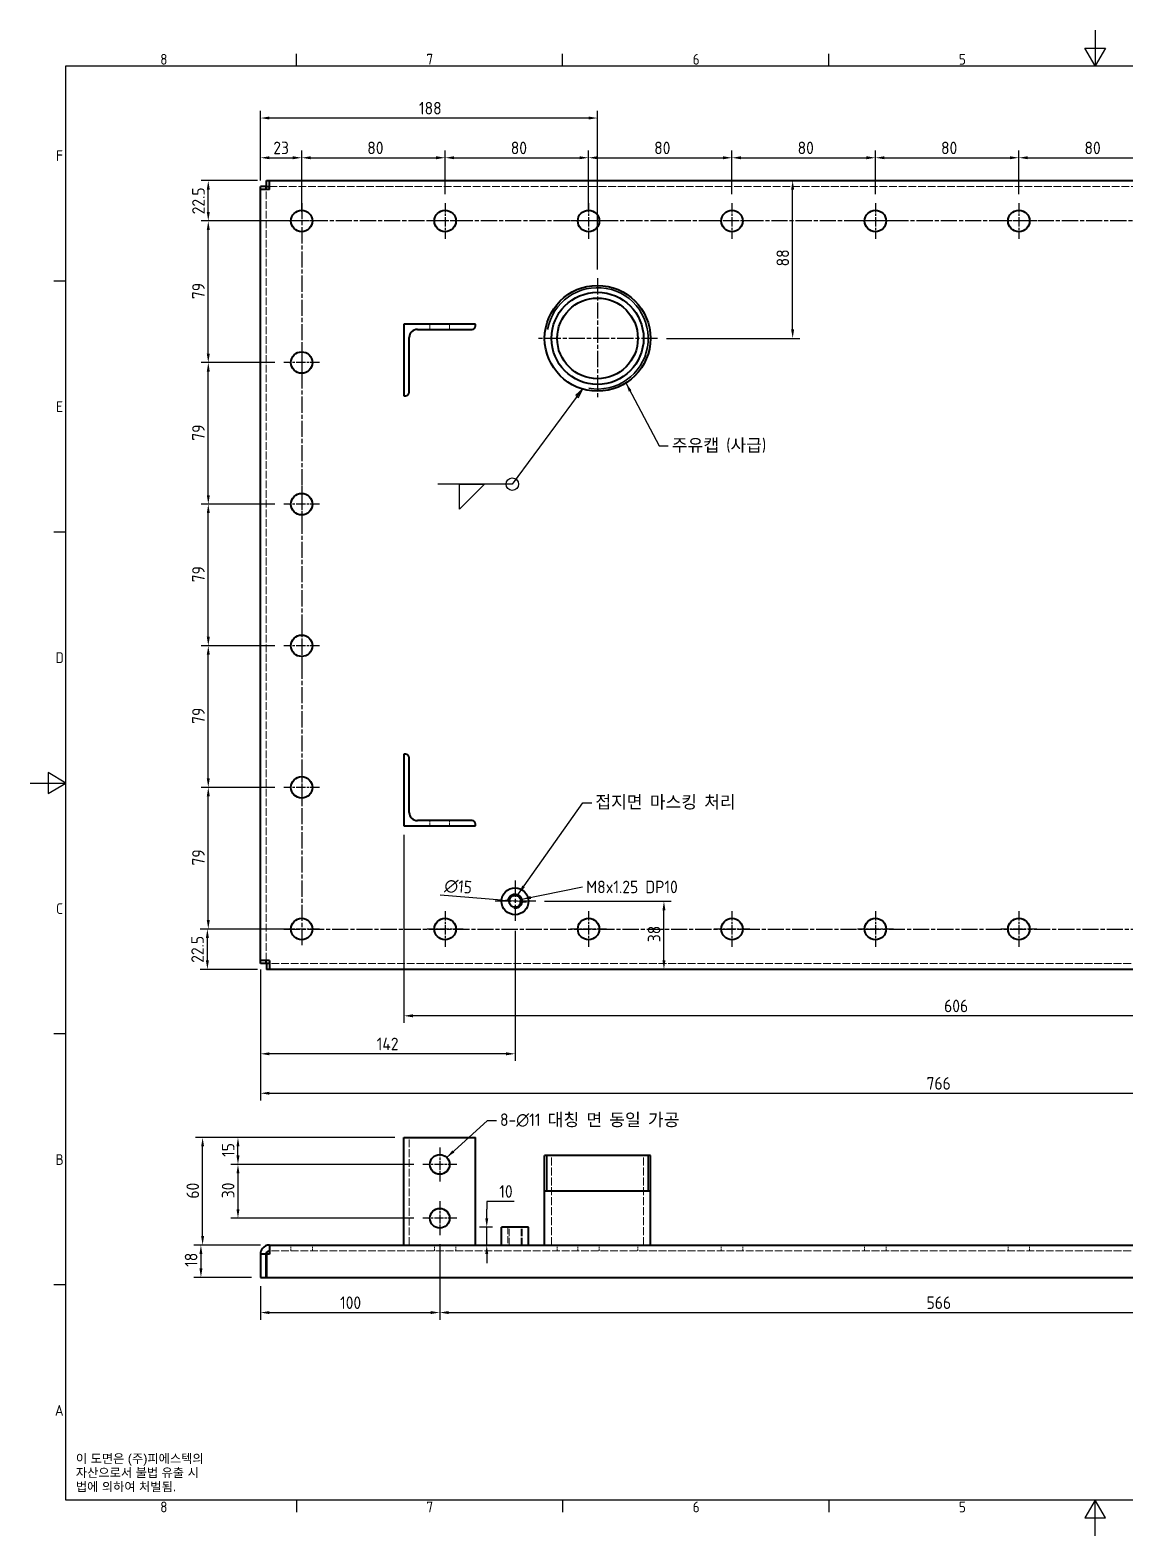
# Model space of a CAD drawing. Header units: millimetres. Extents: x 0 to 1188, y 0 to 840.
# Drawn here: x 0 to 611, y 0 to 840 of the extents above; entities that cross this region are included whole.
import ezdxf

# ---------------------------------------------------------------- set-up
doc = ezdxf.new("R2010")
doc.units = ezdxf.units.MM
doc.header["$LTSCALE"] = 2
doc.linetypes.add('CHAIN', pattern=[0.3543, 0.2362, -0.0295, 0.0591, -0.0295])
doc.linetypes.add('DASHED', pattern=[0.2067, 0.1654, -0.0413])
doc.layers.get('0').update_dxf_attribs({"color": 3, "lineweight": 25})
for name, color, linetype, lineweight in [('가려진 것(ISO)', 2, 'DASHED', 18), ('가시적인 것(ISO)', 3, 'Continuous', 40), ('가시적인 좁은 것(ISO)', 3, 'Continuous', 35), ('경계(ISO)', 7, 'Continuous', 25), ('기호(ISO)', 5, 'Continuous', 25), ('중심 표식(ISO)', 1, 'Continuous', 25), ('중심선(ISO)', 1, 'Continuous', 25), ('치수(ISO)', 2, 'Continuous', 25)]:
    doc.layers.add(name, color=color, linetype=linetype, lineweight=lineweight)
doc.styles.add('문자 텍스트_M2B', font='isocp.shx')
doc.styles.add('문자 텍스트_PSTEK_POSCO', font='isocp.shx')
doc.styles.add('치수 텍스트_PSTEK_POSCO', font='isocp.shx')
doc.dimstyles.new('치수_PSTEK_POSCO', dxfattribs={"dimscale": 2, "dimtxt": 3.5, "dimasz": 2.5, "dimexe": 2, "dimexo": 2.5, "dimgap": 1, "dimtad": 1, "dimrnd": 1e-08, "dimdsep": 46, "dimtxsty": '치수 텍스트_PSTEK_POSCO', "dimcen": 0.09, "dimdle": 10, "dimclrd": 7, "dimclre": 7, "dimclrt": 2, "dimadec": 1, "dimazin": 2, "dimtfac": 1, "dimtmove": 0, "dimatfit": 3, "dimfxl": 0, "dimtolj": 1, "dimlwd": -1, "dimlwe": -1, "dimarcsym": 0})
doc.dimstyles.new('치수_PSTEK_POSCO$7', dxfattribs={"dimscale": 2, "dimtxt": 3.5, "dimasz": 2.5, "dimexe": 2, "dimexo": 2.5, "dimgap": 1, "dimtad": 1, "dimrnd": 1e-08, "dimdsep": 46, "dimtxsty": '치수 텍스트_PSTEK_POSCO', "dimcen": 0.09, "dimdle": 10, "dimclrd": 7, "dimclre": 7, "dimclrt": 2, "dimadec": 1, "dimazin": 2, "dimtfac": 1, "dimtmove": 0, "dimatfit": 3, "dimfxl": 0, "dimtolj": 1, "dimlwd": -1, "dimlwe": -1, "dimarcsym": 0})

# ---------------------------------------------------------------- blocks, each defined once
blk = doc.blocks.new('경계 Default Border')
at = {"layer": '경계(ISO)'}
for p, q in [((74.25, 410), (74.25, 413.4)), ((148.5, 410), (148.5, 413.4)), ((222.75, 410), (222.75, 413.4)), ((10, 350), (6.6, 350)), ((10, 280), (6.6, 280)), ((10, 140), (6.6, 140)), ((10, 70), (6.6, 70)), ((74.25, 10), (74.25, 6.6)), ((148.5, 10), (148.5, 6.6)), ((222.75, 10), (222.75, 6.6))]:
    blk.add_line(p, q, dxfattribs=at)
at = {"layer": '경계(ISO)', "flags": 128}
for points in [[(297, 420), (297, 410), (294.11, 415), (299.89, 415), (297, 410)], [(10, 10), (10, 410), (584, 410), (584, 10), (10, 10)], [(0, 210), (10, 210), (5, 212.89), (5, 207.11), (10, 210)], [(297, 0), (297, 10), (294.11, 5), (299.89, 5), (297, 10)]]:
    blk.add_lwpolyline(points, dxfattribs=at)
at = {"layer": '경계(ISO)', "color": 2, "char_height": 3, "attachment_point": 7, "style": '문자 텍스트_M2B'}
for s, insert in [('8', (36.27, 410.37)), ('7', (110.52, 410.39)), ('6', (184.77, 410.37)), ('5', (259.02, 410.37)), ('F', (7.24, 383.5)), ('E', (7.24, 313.47)), ('D', (7.08, 243.47)), ('C', (7.24, 173.47)), ('B', (7.08, 103.47)), ('A', (6.91, 33.49)), ('8', (36.27, 6.57)), ('7', (110.52, 6.59)), ('6', (184.77, 6.57)), ('5', (259.02, 6.57))]:
    blk.add_mtext(s, dxfattribs=dict(at, insert=insert))
blk = doc.blocks.new('*D23')
at = {"layer": 'Defpoints', "color": 0, "transparency": 16777216}
for p in [(98.88, 338.54), (151.48, 338.54), (131.75, 316.04)]:
    blk.add_point(p, dxfattribs=at)
at = {"layer": '치수(ISO)', "color": 7, "transparency": 16777216}
for p, q in [((146.48, 338.54), (94.88, 338.54)), ((98.88, 321.04), (98.88, 333.54)), ((126.75, 316.04), (94.88, 316.04))]:
    blk.add_line(p, q, dxfattribs=at)
for points in [[(98.04, 333.54), (99.71, 333.54), (98.88, 338.54)], [(98.04, 321.04), (99.71, 321.04), (98.88, 316.04)]]:
    blk.add_solid(points, dxfattribs=at)
at = {"layer": '치수(ISO)', "color": 2, "transparency": 16777216, "insert": (93.38, 319.69), "char_height": 7, "attachment_point": 4, "rotation": 90, "style": '치수 텍스트_PSTEK_POSCO'}
blk.add_mtext('\\A1;22.5', dxfattribs=at)
blk = doc.blocks.new('*D24')
at = {"layer": 'Defpoints', "color": 0, "transparency": 16777216}
for p in [(99.38, 756.04), (131.75, 756.04), (151.48, 733.54)]:
    blk.add_point(p, dxfattribs=at)
at = {"layer": '치수(ISO)', "color": 7, "transparency": 16777216}
for p, q in [((126.75, 756.04), (95.38, 756.04)), ((99.38, 738.54), (99.38, 751.04)), ((146.48, 733.54), (95.38, 733.54))]:
    blk.add_line(p, q, dxfattribs=at)
for points in [[(98.54, 751.04), (100.21, 751.04), (99.38, 756.04)], [(98.54, 738.54), (100.21, 738.54), (99.38, 733.54)]]:
    blk.add_solid(points, dxfattribs=at)
at = {"layer": '치수(ISO)', "color": 2, "transparency": 16777216, "insert": (93.88, 737.23), "char_height": 7, "attachment_point": 4, "rotation": 90, "style": '치수 텍스트_PSTEK_POSCO'}
blk.add_mtext('\\A1;22.5', dxfattribs=at)
blk = doc.blocks.new('*D25')
at = {"layer": 'Defpoints', "color": 0, "transparency": 16777216}
for p in [(99.38, 733.54), (151.48, 733.54), (141.48, 654.54)]:
    blk.add_point(p, dxfattribs=at)
at = {"layer": '치수(ISO)', "color": 7, "transparency": 16777216}
for p, q in [((146.48, 733.54), (95.38, 733.54)), ((99.38, 659.54), (99.38, 728.54)), ((136.48, 654.54), (95.38, 654.54))]:
    blk.add_line(p, q, dxfattribs=at)
for points in [[(98.54, 728.54), (100.21, 728.54), (99.38, 733.54)], [(98.54, 659.54), (100.21, 659.54), (99.38, 654.54)]]:
    blk.add_solid(points, dxfattribs=at)
at = {"layer": '치수(ISO)', "color": 2, "transparency": 16777216, "insert": (93.88, 689.96), "char_height": 7, "attachment_point": 4, "rotation": 90, "style": '치수 텍스트_PSTEK_POSCO'}
blk.add_mtext('\\A1;79', dxfattribs=at)
blk = doc.blocks.new('*D26')
at = {"layer": 'Defpoints', "color": 0, "transparency": 16777216}
for p in [(99.38, 654.54), (141.48, 654.54), (141.48, 575.54)]:
    blk.add_point(p, dxfattribs=at)
at = {"layer": '치수(ISO)', "color": 7, "transparency": 16777216}
for p, q in [((136.48, 654.54), (95.38, 654.54)), ((99.38, 580.54), (99.38, 649.54)), ((136.48, 575.54), (95.38, 575.54))]:
    blk.add_line(p, q, dxfattribs=at)
for points in [[(98.54, 649.54), (100.21, 649.54), (99.38, 654.54)], [(98.54, 580.54), (100.21, 580.54), (99.38, 575.54)]]:
    blk.add_solid(points, dxfattribs=at)
at = {"layer": '치수(ISO)', "color": 2, "transparency": 16777216, "insert": (93.88, 610.96), "char_height": 7, "attachment_point": 4, "rotation": 90, "style": '치수 텍스트_PSTEK_POSCO'}
blk.add_mtext('\\A1;79', dxfattribs=at)
blk = doc.blocks.new('*D27')
at = {"layer": 'Defpoints', "color": 0, "transparency": 16777216}
for p in [(99.38, 575.54), (141.48, 575.54), (141.48, 496.54)]:
    blk.add_point(p, dxfattribs=at)
at = {"layer": '치수(ISO)', "color": 7, "transparency": 16777216}
for p, q in [((136.48, 575.54), (95.38, 575.54)), ((99.38, 501.54), (99.38, 570.54)), ((136.48, 496.54), (95.38, 496.54))]:
    blk.add_line(p, q, dxfattribs=at)
for points in [[(98.54, 570.54), (100.21, 570.54), (99.38, 575.54)], [(98.54, 501.54), (100.21, 501.54), (99.38, 496.54)]]:
    blk.add_solid(points, dxfattribs=at)
at = {"layer": '치수(ISO)', "color": 2, "transparency": 16777216, "insert": (93.88, 531.96), "char_height": 7, "attachment_point": 4, "rotation": 90, "style": '치수 텍스트_PSTEK_POSCO'}
blk.add_mtext('\\A1;79', dxfattribs=at)
blk = doc.blocks.new('*D28')
at = {"layer": 'Defpoints', "color": 0, "transparency": 16777216}
for p in [(99.38, 496.54), (141.48, 496.54), (141.48, 417.54)]:
    blk.add_point(p, dxfattribs=at)
at = {"layer": '치수(ISO)', "color": 7, "transparency": 16777216}
for p, q in [((136.48, 496.54), (95.38, 496.54)), ((99.38, 422.54), (99.38, 491.54)), ((136.48, 417.54), (95.38, 417.54))]:
    blk.add_line(p, q, dxfattribs=at)
for points in [[(98.54, 491.54), (100.21, 491.54), (99.38, 496.54)], [(98.54, 422.54), (100.21, 422.54), (99.38, 417.54)]]:
    blk.add_solid(points, dxfattribs=at)
at = {"layer": '치수(ISO)', "color": 2, "transparency": 16777216, "insert": (93.88, 452.96), "char_height": 7, "attachment_point": 4, "rotation": 90, "style": '치수 텍스트_PSTEK_POSCO'}
blk.add_mtext('\\A1;79', dxfattribs=at)
blk = doc.blocks.new('*D29')
at = {"layer": 'Defpoints', "color": 0, "transparency": 16777216}
for p in [(99.38, 417.54), (141.48, 417.54), (151.48, 338.54)]:
    blk.add_point(p, dxfattribs=at)
at = {"layer": '치수(ISO)', "color": 7, "transparency": 16777216}
for p, q in [((136.48, 417.54), (95.38, 417.54)), ((99.38, 343.54), (99.38, 412.54)), ((146.48, 338.54), (95.38, 338.54))]:
    blk.add_line(p, q, dxfattribs=at)
for points in [[(98.54, 412.54), (100.21, 412.54), (99.38, 417.54)], [(98.54, 343.54), (100.21, 343.54), (99.38, 338.54)]]:
    blk.add_solid(points, dxfattribs=at)
at = {"layer": '치수(ISO)', "color": 2, "transparency": 16777216, "insert": (93.88, 373.96), "char_height": 7, "attachment_point": 4, "rotation": 90, "style": '치수 텍스트_PSTEK_POSCO'}
blk.add_mtext('\\A1;79', dxfattribs=at)
blk = doc.blocks.new('*D30')
at = {"layer": 'Defpoints', "color": 0, "transparency": 16777216}
for p in [(151.48, 768.79), (128.48, 752.77), (151.48, 733.54)]:
    blk.add_point(p, dxfattribs=at)
at = {"layer": '치수(ISO)', "color": 7, "transparency": 16777216}
for p, q in [((128.48, 757.77), (128.48, 772.79)), ((133.48, 768.79), (146.48, 768.79)), ((151.48, 738.54), (151.48, 772.79))]:
    blk.add_line(p, q, dxfattribs=at)
for points in [[(133.48, 769.63), (133.48, 767.96), (128.48, 768.79)], [(146.48, 769.63), (146.48, 767.96), (151.48, 768.79)]]:
    blk.add_solid(points, dxfattribs=at)
at = {"layer": '치수(ISO)', "color": 2, "transparency": 16777216, "insert": (135.65, 774.29), "char_height": 7, "attachment_point": 4, "style": '치수 텍스트_PSTEK_POSCO'}
blk.add_mtext('\\A1;23', dxfattribs=at)
blk = doc.blocks.new('*D31')
at = {"layer": 'Defpoints', "color": 0, "transparency": 16777216}
for p in [(231.48, 768.79), (231.48, 743.54), (151.48, 733.54)]:
    blk.add_point(p, dxfattribs=at)
at = {"layer": '치수(ISO)', "color": 7, "transparency": 16777216}
for p, q in [((151.48, 738.54), (151.48, 772.79)), ((156.48, 768.79), (226.48, 768.79)), ((231.48, 748.54), (231.48, 772.79))]:
    blk.add_line(p, q, dxfattribs=at)
for points in [[(156.48, 769.63), (156.48, 767.96), (151.48, 768.79)], [(226.48, 769.63), (226.48, 767.96), (231.48, 768.79)]]:
    blk.add_solid(points, dxfattribs=at)
at = {"layer": '치수(ISO)', "color": 2, "transparency": 16777216, "insert": (188.05, 774.29), "char_height": 7, "attachment_point": 4, "style": '치수 텍스트_PSTEK_POSCO'}
blk.add_mtext('\\A1;80', dxfattribs=at)
blk = doc.blocks.new('*D32')
at = {"layer": 'Defpoints', "color": 0, "transparency": 16777216}
for p in [(311.48, 768.79), (231.48, 743.54), (311.48, 733.54)]:
    blk.add_point(p, dxfattribs=at)
at = {"layer": '치수(ISO)', "color": 7, "transparency": 16777216}
for p, q in [((231.48, 748.54), (231.48, 772.79)), ((236.48, 768.79), (306.48, 768.79)), ((311.48, 738.54), (311.48, 772.79))]:
    blk.add_line(p, q, dxfattribs=at)
for points in [[(236.48, 769.63), (236.48, 767.96), (231.48, 768.79)], [(306.48, 769.63), (306.48, 767.96), (311.48, 768.79)]]:
    blk.add_solid(points, dxfattribs=at)
at = {"layer": '치수(ISO)', "color": 2, "transparency": 16777216, "insert": (268.09, 774.29), "char_height": 7, "attachment_point": 4, "style": '치수 텍스트_PSTEK_POSCO'}
blk.add_mtext('\\A1;80', dxfattribs=at)
blk = doc.blocks.new('*D33')
at = {"layer": 'Defpoints', "color": 0, "transparency": 16777216}
for p in [(391.48, 768.79), (391.48, 743.54), (311.48, 733.54)]:
    blk.add_point(p, dxfattribs=at)
at = {"layer": '치수(ISO)', "color": 7, "transparency": 16777216}
for p, q in [((311.48, 738.54), (311.48, 772.79)), ((316.48, 768.79), (386.48, 768.79)), ((391.48, 748.54), (391.48, 772.79))]:
    blk.add_line(p, q, dxfattribs=at)
for points in [[(316.48, 769.63), (316.48, 767.96), (311.48, 768.79)], [(386.48, 769.63), (386.48, 767.96), (391.48, 768.79)]]:
    blk.add_solid(points, dxfattribs=at)
at = {"layer": '치수(ISO)', "color": 2, "transparency": 16777216, "insert": (348.09, 774.29), "char_height": 7, "attachment_point": 4, "style": '치수 텍스트_PSTEK_POSCO'}
blk.add_mtext('\\A1;80', dxfattribs=at)
blk = doc.blocks.new('*D34')
at = {"layer": 'Defpoints', "color": 0, "transparency": 16777216}
for p in [(471.48, 768.79), (391.48, 743.54), (471.48, 743.54)]:
    blk.add_point(p, dxfattribs=at)
at = {"layer": '치수(ISO)', "color": 7, "transparency": 16777216}
for p, q in [((391.48, 748.54), (391.48, 772.79)), ((396.48, 768.79), (466.48, 768.79)), ((471.48, 748.54), (471.48, 772.79))]:
    blk.add_line(p, q, dxfattribs=at)
for points in [[(396.48, 769.63), (396.48, 767.96), (391.48, 768.79)], [(466.48, 769.63), (466.48, 767.96), (471.48, 768.79)]]:
    blk.add_solid(points, dxfattribs=at)
at = {"layer": '치수(ISO)', "color": 2, "transparency": 16777216, "insert": (428.09, 774.29), "char_height": 7, "attachment_point": 4, "style": '치수 텍스트_PSTEK_POSCO'}
blk.add_mtext('\\A1;80', dxfattribs=at)
blk = doc.blocks.new('*D35')
at = {"layer": 'Defpoints', "color": 0, "transparency": 16777216}
for p in [(551.48, 768.79), (471.48, 743.54), (551.48, 743.54)]:
    blk.add_point(p, dxfattribs=at)
at = {"layer": '치수(ISO)', "color": 7, "transparency": 16777216}
for p, q in [((471.48, 748.54), (471.48, 772.79)), ((476.48, 768.79), (546.48, 768.79)), ((551.48, 748.54), (551.48, 772.79))]:
    blk.add_line(p, q, dxfattribs=at)
for points in [[(476.48, 769.63), (476.48, 767.96), (471.48, 768.79)], [(546.48, 769.63), (546.48, 767.96), (551.48, 768.79)]]:
    blk.add_solid(points, dxfattribs=at)
at = {"layer": '치수(ISO)', "color": 2, "transparency": 16777216, "insert": (508.09, 774.29), "char_height": 7, "attachment_point": 4, "style": '치수 텍스트_PSTEK_POSCO'}
blk.add_mtext('\\A1;80', dxfattribs=at)
blk = doc.blocks.new('*D36')
at = {"layer": 'Defpoints', "color": 0, "transparency": 16777216}
for p in [(631.48, 768.79), (551.48, 743.54), (631.48, 743.54)]:
    blk.add_point(p, dxfattribs=at)
at = {"layer": '치수(ISO)', "color": 7, "transparency": 16777216}
for p, q in [((551.48, 748.54), (551.48, 772.79)), ((556.48, 768.79), (626.48, 768.79)), ((631.48, 748.54), (631.48, 772.79))]:
    blk.add_line(p, q, dxfattribs=at)
for points in [[(556.48, 769.63), (556.48, 767.96), (551.48, 768.79)], [(626.48, 769.63), (626.48, 767.96), (631.48, 768.79)]]:
    blk.add_solid(points, dxfattribs=at)
at = {"layer": '치수(ISO)', "color": 2, "transparency": 16777216, "insert": (588.09, 774.29), "char_height": 7, "attachment_point": 4, "style": '치수 텍스트_PSTEK_POSCO'}
blk.add_mtext('\\A1;80', dxfattribs=at)
blk = doc.blocks.new('*D42')
at = {"layer": 'Defpoints', "color": 0, "transparency": 16777216}
for p in [(208.48, 396.04), (814.48, 396.04), (208.48, 290.13)]:
    blk.add_point(p, dxfattribs=at)
at = {"layer": '치수(ISO)', "color": 7, "transparency": 16777216}
for p, q in [((208.48, 391.04), (208.48, 286.13)), ((814.48, 391.04), (814.48, 286.13)), ((809.48, 290.13), (213.48, 290.13))]:
    blk.add_line(p, q, dxfattribs=at)
for points in [[(213.48, 290.96), (213.48, 289.3), (208.48, 290.13)], [(809.48, 290.96), (809.48, 289.3), (814.48, 290.13)]]:
    blk.add_solid(points, dxfattribs=at)
at = {"layer": '치수(ISO)', "color": 2, "transparency": 16777216, "insert": (509.8, 295.63), "char_height": 7, "attachment_point": 4, "style": '치수 텍스트_PSTEK_POSCO'}
blk.add_mtext('\\A1;606', dxfattribs=at)
blk = doc.blocks.new('*D43')
at = {"layer": 'Defpoints', "color": 0, "transparency": 16777216}
for p in [(425.32, 756.04), (429.23, 756.04), (349.98, 668.04)]:
    blk.add_point(p, dxfattribs=at)
at = {"layer": '치수(ISO)', "color": 7, "transparency": 16777216}
for p, q in [((425.32, 673.04), (425.32, 751.04)), ((354.98, 668.04), (429.32, 668.04))]:
    blk.add_line(p, q, dxfattribs=at)
for points in [[(424.48, 751.04), (426.15, 751.04), (425.32, 756.04)], [(424.48, 673.04), (426.15, 673.04), (425.32, 668.04)]]:
    blk.add_solid(points, dxfattribs=at)
at = {"layer": '치수(ISO)', "color": 2, "transparency": 16777216, "insert": (419.82, 708.19), "char_height": 7, "attachment_point": 4, "rotation": 90, "style": '치수 텍스트_PSTEK_POSCO'}
blk.add_mtext('\\A1;88', dxfattribs=at)
blk = doc.blocks.new('*D44')
at = {"layer": 'Defpoints', "color": 0, "transparency": 16777216}
for p in [(128.48, 790.95), (128.48, 751.04), (316.48, 701.54)]:
    blk.add_point(p, dxfattribs=at)
at = {"layer": '치수(ISO)', "color": 7, "transparency": 16777216}
for p, q in [((128.48, 756.04), (128.48, 794.95)), ((311.48, 790.95), (133.48, 790.95)), ((316.48, 706.54), (316.48, 794.95))]:
    blk.add_line(p, q, dxfattribs=at)
for points in [[(133.48, 791.79), (133.48, 790.12), (128.48, 790.95)], [(311.48, 791.79), (311.48, 790.12), (316.48, 790.95)]]:
    blk.add_solid(points, dxfattribs=at)
at = {"layer": '치수(ISO)', "color": 2, "transparency": 16777216, "insert": (216.88, 796.45), "char_height": 7, "attachment_point": 4, "style": '치수 텍스트_PSTEK_POSCO'}
blk.add_mtext('\\A1;188', dxfattribs=at)
blk = doc.blocks.new('*D51')
at = {"layer": 'Defpoints', "color": 0, "transparency": 16777216}
for p in [(270.48, 342.54), (128.48, 321.04), (128.48, 268.93)]:
    blk.add_point(p, dxfattribs=at)
at = {"layer": '치수(ISO)', "color": 7, "transparency": 16777216}
for p, q in [((270.48, 337.54), (270.48, 264.93)), ((128.48, 316.04), (128.48, 264.93)), ((265.48, 268.93), (133.48, 268.93))]:
    blk.add_line(p, q, dxfattribs=at)
for points in [[(133.48, 269.76), (133.48, 268.1), (128.48, 268.93)], [(265.48, 269.76), (265.48, 268.1), (270.48, 268.93)]]:
    blk.add_solid(points, dxfattribs=at)
at = {"layer": '치수(ISO)', "color": 2, "transparency": 16777216, "insert": (193.32, 274.43), "char_height": 7, "attachment_point": 4, "style": '치수 텍스트_PSTEK_POSCO'}
blk.add_mtext('\\A1;142', dxfattribs=at)
blk = doc.blocks.new('*D52')
at = {"layer": 'Defpoints', "color": 0, "transparency": 16777216}
for p in [(281.98, 354.04), (353.53, 354.04), (353.53, 316.04)]:
    blk.add_point(p, dxfattribs=at)
at = {"layer": '치수(ISO)', "color": 7, "transparency": 16777216}
for p, q in [((286.98, 354.04), (357.53, 354.04)), ((353.53, 321.04), (353.53, 349.04))]:
    blk.add_line(p, q, dxfattribs=at)
for points in [[(352.7, 349.04), (354.37, 349.04), (353.53, 354.04)], [(352.7, 321.04), (354.37, 321.04), (353.53, 316.04)]]:
    blk.add_solid(points, dxfattribs=at)
at = {"layer": '치수(ISO)', "color": 2, "transparency": 16777216, "insert": (348.03, 331.19), "char_height": 7, "attachment_point": 4, "rotation": 90, "style": '치수 텍스트_PSTEK_POSCO'}
blk.add_mtext('\\A1;38', dxfattribs=at)
blk = doc.blocks.new('*D58')
at = {"layer": 'Defpoints', "color": 0, "transparency": 16777216}
for p in [(128.48, 319.31), (894.48, 319.31), (894.48, 246.92)]:
    blk.add_point(p, dxfattribs=at)
at = {"layer": '치수(ISO)', "color": 7, "transparency": 16777216}
for p, q in [((128.48, 314.31), (128.48, 242.92)), ((894.48, 314.31), (894.48, 242.92)), ((133.48, 246.92), (889.48, 246.92))]:
    blk.add_line(p, q, dxfattribs=at)
for points in [[(133.48, 247.75), (133.48, 246.09), (128.48, 246.92)], [(889.48, 247.75), (889.48, 246.09), (894.48, 246.92)]]:
    blk.add_solid(points, dxfattribs=at)
at = {"layer": '치수(ISO)', "color": 2, "transparency": 16777216, "insert": (500.01, 252.42), "char_height": 7, "attachment_point": 4, "style": '치수 텍스트_PSTEK_POSCO'}
blk.add_mtext('\\A1;766', dxfattribs=at)
blk = doc.blocks.new('*D60')
at = {"layer": 'Defpoints', "color": 0, "transparency": 16777216}
for p in [(263.01, 354.65), (277.96, 353.44)]:
    blk.add_point(p, dxfattribs=at)
at = {"layer": '치수(ISO)', "color": 7, "transparency": 16777216}
for p, q in [((263.01, 354.65), (228.68, 357.43)), ((272.97, 353.84), (267.99, 354.25))]:
    blk.add_line(p, q, dxfattribs=at)
for points in [[(268.06, 355.08), (267.92, 353.42), (263.01, 354.65)], [(273.04, 354.67), (272.91, 353.01), (277.96, 353.44)]]:
    blk.add_solid(points, dxfattribs=at)
at = {"layer": '치수(ISO)', "color": 2, "transparency": 16777216, "insert": (231.12, 362.75), "char_height": 7, "attachment_point": 4, "rotation": 355.37027, "style": '치수 텍스트_PSTEK_POSCO'}
blk.add_mtext('\\A1;∅15', dxfattribs=at)
blk = doc.blocks.new('*D61')
at = {"layer": 'Defpoints', "color": 0, "transparency": 16777216}
for p in [(133.48, 162.22), (95.27, 144.22), (128.48, 144.22)]:
    blk.add_point(p, dxfattribs=at)
at = {"layer": '치수(ISO)', "color": 7, "transparency": 16777216}
for p, q in [((128.48, 162.22), (91.27, 162.22)), ((95.27, 157.22), (95.27, 149.22)), ((123.48, 144.22), (91.27, 144.22))]:
    blk.add_line(p, q, dxfattribs=at)
for points in [[(94.44, 157.22), (96.1, 157.22), (95.27, 162.22)], [(94.44, 149.22), (96.1, 149.22), (95.27, 144.22)]]:
    blk.add_solid(points, dxfattribs=at)
at = {"layer": '치수(ISO)', "color": 2, "transparency": 16777216, "insert": (89.77, 150.07), "char_height": 7, "attachment_point": 4, "rotation": 90, "style": '치수 텍스트_PSTEK_POSCO'}
blk.add_mtext('\\A1;18', dxfattribs=at)
blk = doc.blocks.new('*D62')
at = {"layer": 'Defpoints', "color": 0, "transparency": 16777216}
for p in [(96.21, 222.22), (208.48, 222.22), (133.48, 162.22)]:
    blk.add_point(p, dxfattribs=at)
at = {"layer": '치수(ISO)', "color": 7, "transparency": 16777216}
for p, q in [((203.48, 222.22), (92.21, 222.22)), ((96.21, 167.22), (96.21, 217.22)), ((128.48, 162.22), (92.21, 162.22))]:
    blk.add_line(p, q, dxfattribs=at)
for points in [[(95.38, 217.22), (97.04, 217.22), (96.21, 222.22)], [(95.38, 167.22), (97.04, 167.22), (96.21, 162.22)]]:
    blk.add_solid(points, dxfattribs=at)
at = {"layer": '치수(ISO)', "color": 2, "transparency": 16777216, "insert": (90.71, 188.16), "char_height": 7, "attachment_point": 4, "rotation": 90, "style": '치수 텍스트_PSTEK_POSCO'}
blk.add_mtext('\\A1;60', dxfattribs=at)
blk = doc.blocks.new('*D63')
at = {"layer": 'Defpoints', "color": 0, "transparency": 16777216}
for p in [(115.94, 222.22), (208.48, 222.22), (218.98, 207.22)]:
    blk.add_point(p, dxfattribs=at)
at = {"layer": '치수(ISO)', "color": 7, "transparency": 16777216}
for p, q in [((203.48, 222.22), (111.94, 222.22)), ((115.94, 212.22), (115.94, 217.22)), ((213.98, 207.22), (111.94, 207.22))]:
    blk.add_line(p, q, dxfattribs=at)
for points in [[(115.1, 217.22), (116.77, 217.22), (115.94, 222.22)], [(115.1, 212.22), (116.77, 212.22), (115.94, 207.22)]]:
    blk.add_solid(points, dxfattribs=at)
at = {"layer": '치수(ISO)', "color": 2, "transparency": 16777216, "insert": (110.44, 211.43), "char_height": 7, "attachment_point": 4, "rotation": 90, "style": '치수 텍스트_PSTEK_POSCO'}
blk.add_mtext('\\A1;15', dxfattribs=at)
blk = doc.blocks.new('*D64')
at = {"layer": 'Defpoints', "color": 0, "transparency": 16777216}
for p in [(218.98, 207.22), (115.94, 177.22), (218.98, 177.22)]:
    blk.add_point(p, dxfattribs=at)
at = {"layer": '치수(ISO)', "color": 7, "transparency": 16777216}
for p, q in [((213.98, 207.22), (111.94, 207.22)), ((115.94, 202.22), (115.94, 182.22)), ((213.98, 177.22), (111.94, 177.22))]:
    blk.add_line(p, q, dxfattribs=at)
for points in [[(115.1, 202.22), (116.77, 202.22), (115.94, 207.22)], [(115.1, 182.22), (116.77, 182.22), (115.94, 177.22)]]:
    blk.add_solid(points, dxfattribs=at)
at = {"layer": '치수(ISO)', "color": 2, "transparency": 16777216, "insert": (110.44, 188.37), "char_height": 7, "attachment_point": 4, "rotation": 90, "style": '치수 텍스트_PSTEK_POSCO'}
blk.add_mtext('\\A1;30', dxfattribs=at)
blk = doc.blocks.new('*D65')
at = {"layer": 'Defpoints', "color": 0, "transparency": 16777216}
for p in [(228.48, 167.72), (128.48, 144.22), (228.48, 124.58)]:
    blk.add_point(p, dxfattribs=at)
at = {"layer": '치수(ISO)', "color": 7, "transparency": 16777216}
for p, q in [((228.48, 162.72), (228.48, 120.58)), ((128.48, 139.22), (128.48, 120.58)), ((133.48, 124.58), (223.48, 124.58))]:
    blk.add_line(p, q, dxfattribs=at)
for points in [[(133.48, 125.41), (133.48, 123.75), (128.48, 124.58)], [(223.48, 125.41), (223.48, 123.75), (228.48, 124.58)]]:
    blk.add_solid(points, dxfattribs=at)
at = {"layer": '치수(ISO)', "color": 2, "transparency": 16777216, "insert": (172.88, 130.08), "char_height": 7, "attachment_point": 4, "style": '치수 텍스트_PSTEK_POSCO'}
blk.add_mtext('\\A1;100', dxfattribs=at)
blk = doc.blocks.new('*D66')
at = {"layer": 'Defpoints', "color": 0, "transparency": 16777216}
for p in [(228.48, 167.72), (794.48, 167.72), (794.48, 124.58)]:
    blk.add_point(p, dxfattribs=at)
at = {"layer": '치수(ISO)', "color": 7, "transparency": 16777216}
for p, q in [((228.48, 162.72), (228.48, 120.58)), ((794.48, 162.72), (794.48, 120.58)), ((233.48, 124.58), (789.48, 124.58))]:
    blk.add_line(p, q, dxfattribs=at)
for points in [[(233.48, 125.41), (233.48, 123.75), (228.48, 124.58)], [(789.48, 125.41), (789.48, 123.75), (794.48, 124.58)]]:
    blk.add_solid(points, dxfattribs=at)
at = {"layer": '치수(ISO)', "color": 2, "transparency": 16777216, "insert": (500.01, 130.08), "char_height": 7, "attachment_point": 4, "style": '치수 텍스트_PSTEK_POSCO'}
blk.add_mtext('\\A1;566', dxfattribs=at)
blk = doc.blocks.new('*D68')
at = {"layer": 'Defpoints', "color": 0, "transparency": 16777216}
for p in [(254.69, 172.22), (262.98, 172.22), (262.98, 162.22)]:
    blk.add_point(p, dxfattribs=at)
at = {"layer": '치수(ISO)', "color": 7, "transparency": 16777216}
for p, q in [((270, 186.63), (254.69, 186.63)), ((254.69, 186.63), (254.69, 182.22)), ((254.69, 177.22), (254.69, 182.22)), ((257.98, 172.22), (250.69, 172.22)), ((254.69, 162.22), (254.69, 172.22)), ((257.98, 162.22), (250.69, 162.22)), ((254.69, 157.22), (254.69, 152.22))]:
    blk.add_line(p, q, dxfattribs=at)
for points in [[(253.86, 177.22), (255.53, 177.22), (254.69, 172.22)], [(253.86, 157.22), (255.53, 157.22), (254.69, 162.22)]]:
    blk.add_solid(points, dxfattribs=at)
at = {"layer": '치수(ISO)', "color": 2, "transparency": 16777216, "insert": (261.69, 192.13), "char_height": 7, "attachment_point": 4, "style": '치수 텍스트_PSTEK_POSCO'}
blk.add_mtext('\\A1;10', dxfattribs=at)
blk = doc.blocks.new('용접 기호 식별자2')
at = {"layer": '기호(ISO)', "color": 7}
for p, q in [((154.07, 319.88), (152.18, 318.16)), ((152.58, 317.86), (154.07, 319.88)), ((152.98, 317.57), (154.07, 319.88)), ((152.58, 317.86), (134.48, 293.36)), ((152.18, 318.16), (152.98, 317.57)), ((134.48, 293.36), (113.73, 293.36))]:
    blk.add_line(p, q, dxfattribs=at)
at = {"layer": '기호(ISO)'}
for p, q in [((119.73, 293.36), (126.73, 293.36)), ((126.73, 293.36), (119.73, 286.36)), ((119.73, 286.36), (119.73, 293.36))]:
    blk.add_line(p, q, dxfattribs=at)
at = {"layer": '기호(ISO)', "color": 7, "flags": 128}
blk.add_lwpolyline([(152.98, 317.57), (154.07, 319.88), (152.18, 318.16), (152.98, 317.57)], dxfattribs=at)
at = {"layer": '기호(ISO)'}
blk.add_circle((134.48, 293.36), 1.75, dxfattribs=at)
at = {"layer": '기호(ISO)', "color": 7}
blk.add_solid([(152.98, 317.57), (154.07, 319.88), (152.18, 318.16), (152.98, 317.57)], dxfattribs=at)

msp = doc.modelspace()

# ---------------------------------------------------------------- linework, layer by layer
at = {"layer": '가려진 것(ISO)', "ltscale": 13.001935}
msp.add_line((131.6831, 321.0443), (131.6831, 751.0443), dxfattribs=at)
at = {"layer": '가려진 것(ISO)', "ltscale": 13.062409}
for p, q in [((133.4831, 752.8443), (889.4831, 752.8443)), ((889.4831, 319.2443), (133.4831, 319.2443)), ((889.4831, 159.023), (133.4831, 159.023))]:
    msp.add_line(p, q, dxfattribs=at)
at = {"layer": '가려진 것(ISO)', "ltscale": 2.856945}
for p, q in [((222.9831, 676.0443), (222.9831, 673.0443)), ((233.9831, 676.0443), (233.9831, 673.0443)), ((222.9831, 399.0443), (222.9831, 396.0443)), ((233.9831, 399.0443), (233.9831, 396.0443))]:
    msp.add_line(p, q, dxfattribs=at)
at = {"layer": '가려진 것(ISO)', "ltscale": 13.194353}
msp.add_line((211.4831, 162.223), (211.4831, 222.223), dxfattribs=at)
at = {"layer": '가려진 것(ISO)', "ltscale": 13.438693}
for p, q in [((290.7831, 162.223), (290.7831, 212.223)), ((342.1831, 162.223), (342.1831, 212.223))]:
    msp.add_line(p, q, dxfattribs=at)
at = {"layer": '가려진 것(ISO)', "ltscale": 12.094824}
for p, q in [((266.4831, 172.223), (266.4831, 162.223)), ((267.1596, 162.223), (267.1596, 172.223)), ((273.8066, 162.223), (273.8066, 172.223)), ((274.4831, 162.223), (274.4831, 172.223))]:
    msp.add_line(p, q, dxfattribs=at)
at = {"layer": '가려진 것(ISO)', "ltscale": 3.047415}
for p, q in [((145.4831, 159.023), (145.4831, 162.223)), ((157.4831, 159.023), (157.4831, 162.223)), ((225.4831, 159.023), (225.4831, 162.223)), ((237.4831, 159.023), (237.4831, 162.223)), ((293.9831, 159.023), (293.9831, 162.223)), ((305.4831, 159.023), (305.4831, 162.223)), ((317.4831, 159.023), (317.4831, 162.223)), ((338.9831, 159.023), (338.9831, 162.223)), ((385.4831, 159.023), (385.4831, 162.223)), ((397.4831, 159.023), (397.4831, 162.223)), ((465.4831, 159.023), (465.4831, 162.223)), ((477.4831, 159.023), (477.4831, 162.223)), ((545.4831, 159.023), (545.4831, 162.223)), ((557.4831, 159.023), (557.4831, 162.223))]:
    msp.add_line(p, q, dxfattribs=at)
at = {"layer": '가시적인 것(ISO)'}
for p, q in [((131.7539, 756.0443), (133.4831, 756.0443)), ((131.7539, 752.8443), (131.7539, 756.0443)), ((133.4831, 756.0443), (889.4831, 756.0443)), ((131.6831, 752.7736), (128.4831, 752.7736)), ((128.4831, 751.0443), (128.4831, 752.7736)), ((128.4831, 321.0443), (128.4831, 751.0443)), ((131.6831, 751.0443), (131.6831, 752.7736)), ((131.7539, 752.8443), (133.4831, 752.8443)), ((208.4831, 676.0443), (208.4831, 636.0443)), ((248.4831, 676.0443), (208.4831, 676.0443)), ((215.9831, 673.0443), (246.4831, 673.0443)), ((248.4831, 675.0443), (248.4831, 676.0443)), ((211.4831, 638.0443), (211.4831, 668.5443)), ((208.4831, 636.0443), (209.4831, 636.0443)), ((209.4831, 436.0443), (208.4831, 436.0443)), ((208.4831, 436.0443), (208.4831, 396.0443)), ((211.4831, 403.5443), (211.4831, 434.0443)), ((208.4831, 396.0443), (248.4831, 396.0443)), ((246.4831, 399.0443), (215.9831, 399.0443)), ((248.4831, 396.0443), (248.4831, 397.0443)), ((128.4831, 319.315), (128.4831, 321.0443)), ((131.6831, 319.315), (128.4831, 319.315)), ((131.6831, 319.315), (131.6831, 321.0443)), ((133.4831, 319.2443), (131.7539, 319.2443)), ((131.7539, 319.2443), (131.7539, 316.0443)), ((133.4831, 316.0443), (131.7539, 316.0443)), ((889.4831, 316.0443), (133.4831, 316.0443)), ((208.4831, 222.223), (248.4831, 222.223)), ((208.4831, 162.223), (208.4831, 222.223)), ((248.4831, 162.223), (248.4831, 222.223)), ((345.9831, 212.223), (286.9831, 212.223)), ((286.9831, 162.223), (286.9831, 212.223)), ((345.9831, 162.223), (345.9831, 212.223)), ((345.9831, 192.223), (286.9831, 192.223)), ((277.9831, 172.223), (262.9831, 172.223)), ((262.9831, 162.223), (262.9831, 172.223)), ((277.9831, 162.223), (277.9831, 172.223)), ((133.4831, 162.223), (889.4831, 162.223)), ((131.6831, 157.223), (128.4831, 157.223)), ((128.4831, 157.223), (128.4831, 144.223)), ((131.6831, 144.223), (131.6831, 157.223)), ((133.4831, 157.223), (131.7539, 157.223)), ((131.7539, 157.223), (131.7539, 144.223)), ((128.4831, 144.223), (131.6831, 144.223)), ((131.7539, 144.223), (891.2124, 144.223))]:
    msp.add_line(p, q, dxfattribs=at)
for centre, radius in [((151.4831, 733.5443), 6), ((231.4831, 733.5443), 6), ((311.4831, 733.5443), 6), ((391.4831, 733.5443), 6), ((471.4831, 733.5443), 6), ((551.4831, 733.5443), 6), ((316.4831, 668.0443), 29.5), ((316.4831, 668.0443), 25.7), ((316.4831, 668.0443), 22.5), ((151.4831, 654.5443), 6), ((151.4831, 575.5443), 6), ((151.4831, 496.5443), 6), ((151.4831, 417.5443), 6), ((270.4831, 354.0443), 7.5), ((270.4831, 354.0443), 3.3235), ((151.4831, 338.5443), 6), ((231.4831, 338.5443), 6), ((311.4831, 338.5443), 6), ((391.4831, 338.5443), 6), ((471.4831, 338.5443), 6), ((551.4831, 338.5443), 6), ((228.4831, 207.223), 5.5), ((228.4831, 177.223), 5.5)]:
    msp.add_circle(centre, radius, dxfattribs=at)
for centre, radius, start, end in [((215.9831, 668.5443), 4.5, 90, 180), ((246.4831, 675.0443), 2, 270, 0), ((209.4831, 638.0443), 2, 270, 0), ((209.4831, 434.0443), 2, 0, 90), ((215.9831, 403.5443), 4.5, 180, 270), ((246.4831, 397.0443), 2, 0, 90)]:
    msp.add_arc(centre, radius, start, end, dxfattribs=at)
for points in [[(133.4831, 755.709), (133.4831, 755.93), (133.4831, 755.9985), (133.4831, 756.0443)], [(133.4831, 316.3795), (133.4831, 316.1586), (133.4831, 316.09), (133.4831, 316.0443)], [(133.4831, 159.023), (133.4831, 158.4504), (133.4831, 157.8368), (133.4831, 157.223)]]:
    msp.add_open_spline(points, degree=3, dxfattribs=at)
for points, knots in [([(133.4831, 751.0443), (131.9777, 751.0443), (130.4883, 751.0443), (129.5563, 751.0443), (128.8676, 751.0443), (128.6369, 751.0443), (128.4831, 751.0443)], [0, 0, 0, 0, 0.57504459, 0.57504459, 0.57504459, 1, 1, 1, 1]), ([(133.4831, 751.0443), (133.4831, 752.5497), (133.4831, 754.0391), (133.4831, 754.9711), (133.4831, 755.2798), (133.4831, 755.5295), (133.4831, 755.709)], [0, 0, 0, 0, 0.575044589, 0.575044589, 0.575044589, 0.76555338, 0.76555338, 0.76555338, 0.76555338]), ([(133.4831, 321.0443), (131.9777, 321.0443), (130.4883, 321.0443), (129.5563, 321.0443), (128.8676, 321.0443), (128.6369, 321.0443), (128.4831, 321.0443)], [0, 0, 0, 0, 0.57504459, 0.57504459, 0.57504459, 1, 1, 1, 1]), ([(133.4831, 321.0443), (133.4831, 319.5388), (133.4831, 318.0494), (133.4831, 317.1175), (133.4831, 316.8087), (133.4831, 316.559), (133.4831, 316.3795)], [0, 0, 0, 0, 0.575044589, 0.575044589, 0.575044589, 0.76555338, 0.76555338, 0.76555338, 0.76555338]), ([(133.4831, 162.223), (131.9777, 162.223), (130.4883, 161.5005), (129.5563, 160.3182), (128.8676, 159.4445), (128.4831, 158.3355), (128.4831, 157.223)], [0, 0, 0, 0, 0.57504459, 0.57504459, 0.57504459, 1, 1, 1, 1]), ([(133.4831, 162.223), (133.4831, 161.934), (133.4831, 161.5005), (133.4831, 160.3182), (133.4831, 159.9265), (133.4831, 159.4883), (133.4831, 159.023)], [0, 0, 0, 0, 0.575044589, 0.575044589, 0.575044589, 0.76555338, 0.76555338, 0.76555338, 0.76555338]), ([(131.6831, 157.223), (131.6831, 157.9227), (132.1313, 158.6021), (132.7745, 158.8776), (132.9977, 158.9732), (133.2403, 159.023), (133.4831, 159.023)], [-1, -1, -1, -1, -0.25762063, -0.25762063, -0.25762063, 0, 0, 0, 0])]:
    msp.add_open_spline(points, degree=3, knots=knots, dxfattribs=at)
at = {"layer": '가시적인 좁은 것(ISO)'}
for p, q in [((288.1987, 212.223), (288.1987, 192.223)), ((344.7676, 192.223), (344.7676, 212.223))]:
    msp.add_line(p, q, dxfattribs=at)
for centre, radius in [((316.4831, 668.0443), 28.2845), ((270.4831, 354.0443), 4)]:
    msp.add_arc(centre, radius, 260, 170, dxfattribs=at)
at = {"layer": '중심 표식(ISO)', "linetype": 'CHAIN', "ltscale": 11.111974}
for p, q in [((231.4831, 743.5443), (231.4831, 723.5443)), ((311.4831, 743.5443), (311.4831, 723.5443)), ((391.4831, 743.5443), (391.4831, 723.5443)), ((471.4831, 743.5443), (471.4831, 723.5443)), ((551.4831, 743.5443), (551.4831, 723.5443)), ((161.4831, 733.5443), (141.4831, 733.5443)), ((241.4831, 733.5443), (221.4831, 733.5443)), ((321.4831, 733.5443), (301.4831, 733.5443)), ((401.4831, 733.5443), (381.4831, 733.5443)), ((481.4831, 733.5443), (461.4831, 733.5443)), ((561.4831, 733.5443), (541.4831, 733.5443)), ((151.4831, 664.5443), (151.4831, 644.5443)), ((161.4831, 654.5443), (141.4831, 654.5443)), ((151.4831, 585.5443), (151.4831, 565.5443)), ((161.4831, 575.5443), (141.4831, 575.5443)), ((151.4831, 506.5443), (151.4831, 486.5443)), ((161.4831, 496.5443), (141.4831, 496.5443)), ((151.4831, 427.5443), (151.4831, 407.5443)), ((161.4831, 417.5443), (141.4831, 417.5443)), ((231.4831, 348.5443), (231.4831, 328.5443)), ((311.4831, 348.5443), (311.4831, 328.5443)), ((391.4831, 348.5443), (391.4831, 328.5443)), ((471.4831, 348.5443), (471.4831, 328.5443)), ((551.4831, 348.5443), (551.4831, 328.5443)), ((161.4831, 338.5443), (141.4831, 338.5443)), ((241.4831, 338.5443), (221.4831, 338.5443)), ((321.4831, 338.5443), (301.4831, 338.5443)), ((401.4831, 338.5443), (381.4831, 338.5443)), ((481.4831, 338.5443), (461.4831, 338.5443)), ((561.4831, 338.5443), (541.4831, 338.5443))]:
    msp.add_line(p, q, dxfattribs=at)
at = {"layer": '중심 표식(ISO)', "linetype": 'CHAIN', "ltscale": 19.051651}
for p, q in [((316.4831, 701.5443), (316.4831, 634.5443)), ((349.9831, 668.0443), (282.9831, 668.0443)), ((270.4831, 365.5443), (270.4831, 342.5443)), ((281.9831, 354.0443), (258.9831, 354.0443))]:
    msp.add_line(p, q, dxfattribs=at)
at = {"layer": '중심 표식(ISO)', "linetype": 'CHAIN', "ltscale": 10.556371}
for p, q in [((228.4831, 216.723), (228.4831, 197.723)), ((237.9831, 207.223), (218.9831, 207.223)), ((228.4831, 186.723), (228.4831, 167.723)), ((237.9831, 177.223), (218.9831, 177.223))]:
    msp.add_line(p, q, dxfattribs=at)
at = {"layer": '중심선(ISO)', "linetype": 'CHAIN', "ltscale": 19.051651}
for p, q in [((151.4831, 743.5443), (151.4831, 328.5443)), ((881.4831, 733.5443), (141.4831, 733.5443)), ((141.4831, 338.5443), (881.4831, 338.5443))]:
    msp.add_line(p, q, dxfattribs=at)

# ---------------------------------------------------------------- block references
at = {"xscale": 2, "yscale": 2, "zscale": 2}
msp.add_blockref('경계 Default Border', (0, 0), dxfattribs=at)
at = {"layer": '기호(ISO)', "xscale": 2, "yscale": 2, "zscale": 2}
msp.add_blockref('용접 기호 식별자2', (0, 0), dxfattribs=at)

# ---------------------------------------------------------------- texts
at = {"layer": '기호(ISO)', "color": 2, "char_height": 7, "attachment_point": 4, "style": '치수 텍스트_PSTEK_POSCO'}
for s, insert, width in [('{\\fISOCP|b0|i0;\\H7.0000;주유캡 (사급)}', (357.952, 608.0708), 63.35876), ('{\\fISOCP|b0|i0;\\H7.0000;접지면 마스킹 처리}', (315.276, 409.0144), 92.660303)]:
    msp.add_mtext(s, dxfattribs=dict(at, insert=insert, width=width))
at = {"layer": '기호(ISO)', "color": 2, "attachment_point": 4}
for s, insert, char_height, width, line_spacing_factor, style in [('{M8x1.25 DP10}', (310.1616, 362.0284), 7, 60.503693, 0.6125, '치수 텍스트_PSTEK_POSCO'), ('{8-\\fAIGDT|b0|i0;\\H7.0000;n\\fisocp|b0|i0;\\H7.0000;11 대칭 면 동일 가공}', (262.0904, 231.7954), 7, 115.742646, 0.6125, '치수 텍스트_PSTEK_POSCO'), ('{\\fArial|b0|i0;\\H5.0000;이 도면은 (주)피에스텍의\\P자산으로서 불법 유출 시 \\P법에 의하여 처벌됨.}', (25.5102, 35.0293), 5, 78.612207, 0.944221, '문자 텍스트_PSTEK_POSCO')]:
    msp.add_mtext(s, dxfattribs=dict(at, insert=insert, char_height=char_height, width=width, line_spacing_factor=line_spacing_factor, style=style))

# ---------------------------------------------------------------- dimensions: what is measured, and where the dimension line sits
at = {"layer": '치수(ISO)', "color": 7}
for base, p1, p2, angle, override, picture, middle in [((128.4831, 790.9527), (316.4831, 701.5443), (128.4831, 751.0443), 180, {"dimdec": 2, "dimtp": 0, "dimtm": 0, "dimtdec": 2, "dimtofl": 0, "dimatfit": 1}, '*D44', (222.4831, 790.9527)), ((151.4831, 768.794), (128.4831, 752.7736), (151.4831, 733.5443), 180, {"dimdec": 2, "dimtp": 0, "dimtm": 0, "dimtdec": 2, "dimtofl": 0, "dimatfit": 1}, '*D30', (139.7331, 768.794)), ((231.4831, 768.794), (151.4831, 733.5443), (231.4831, 743.5443), 180, {"dimdec": 2, "dimtp": 0, "dimtm": 0, "dimtdec": 2, "dimtofl": 0, "dimatfit": 1}, '*D31', (191.9012, 768.794)), ((311.4831, 768.794), (231.4831, 743.5443), (311.4831, 733.5443), 180, {"dimdec": 2, "dimtp": 0, "dimtm": 0, "dimtdec": 2, "dimtofl": 0, "dimatfit": 1}, '*D32', (271.9412, 768.794)), ((391.4831, 768.794), (311.4831, 733.5443), (391.4831, 743.5443), 180, {"dimdec": 2, "dimtp": 0, "dimtm": 0, "dimtdec": 2, "dimtofl": 0, "dimatfit": 1}, '*D33', (351.9412, 768.794)), ((471.4831, 768.794), (391.4831, 743.5443), (471.4831, 743.5443), 180, {"dimdec": 2, "dimtp": 0, "dimtm": 0, "dimtdec": 2, "dimtofl": 0, "dimatfit": 1}, '*D34', (431.9412, 768.794)), ((551.4831, 768.794), (471.4831, 743.5443), (551.4831, 743.5443), 180, {"dimdec": 2, "dimtp": 0, "dimtm": 0, "dimtdec": 2, "dimtofl": 0, "dimatfit": 1}, '*D35', (511.9412, 768.794)), ((631.4831, 768.794), (551.4831, 743.5443), (631.4831, 743.5443), 180, {"dimdec": 2, "dimtp": 0, "dimtm": 0, "dimtdec": 2, "dimtofl": 0, "dimatfit": 1}, '*D36', (591.9412, 768.794)), ((99.3781, 756.0443), (151.4831, 733.5443), (131.7539, 756.0443), 90, {"dimdec": 2, "dimtp": 0, "dimtm": 0, "dimtdec": 2, "dimtofl": 0, "dimatfit": 1}, '*D24', (99.3781, 744.8143)), ((425.3151, 756.0443), (349.9831, 668.0443), (429.227, 756.0443), 90, {"dimdec": 2, "dimse2": 1, "dimtp": 0, "dimtm": 0, "dimtdec": 2, "dimtofl": 0, "dimatfit": 1}, '*D43', (425.3151, 712.0443)), ((99.3781, 733.5443), (141.4831, 654.5443), (151.4831, 733.5443), 90, {"dimdec": 2, "dimtp": 0, "dimtm": 0, "dimtdec": 2, "dimtofl": 0, "dimatfit": 1}, '*D25', (99.3781, 694.0643)), ((99.3781, 654.5443), (141.4831, 575.5443), (141.4831, 654.5443), 90, {"dimdec": 2, "dimtp": 0, "dimtm": 0, "dimtdec": 2, "dimtofl": 0, "dimatfit": 1}, '*D26', (99.3781, 615.0643)), ((99.3781, 575.5443), (141.4831, 496.5443), (141.4831, 575.5443), 90, {"dimdec": 2, "dimtp": 0, "dimtm": 0, "dimtdec": 2, "dimtofl": 0, "dimatfit": 1}, '*D27', (99.3781, 536.0643)), ((99.3781, 496.5443), (141.4831, 417.5443), (141.4831, 496.5443), 90, {"dimdec": 2, "dimtp": 0, "dimtm": 0, "dimtdec": 2, "dimtofl": 0, "dimatfit": 1}, '*D28', (99.3781, 457.0643)), ((99.3781, 417.5443), (151.4831, 338.5443), (141.4831, 417.5443), 90, {"dimdec": 2, "dimtp": 0, "dimtm": 0, "dimtdec": 2, "dimtofl": 0, "dimatfit": 1}, '*D29', (99.3781, 378.0643)), ((208.4831, 290.1313), (814.4831, 396.0443), (208.4831, 396.0443), 180, {"dimdec": 2, "dimtp": 0, "dimtm": 0, "dimtdec": 2, "dimtofl": 0, "dimatfit": 1}, '*D42', (516.4831, 290.1313)), ((353.5349, 354.0443), (353.5349, 316.0443), (281.9831, 354.0443), 90, {"dimdec": 2, "dimse1": 1, "dimtp": 0, "dimtm": 0, "dimtdec": 2, "dimtofl": 0, "dimatfit": 1}, '*D52', (353.5349, 335.0443)), ((98.8781, 338.5443), (131.7539, 316.0443), (151.4831, 338.5443), 90, {"dimdec": 2, "dimtp": 0, "dimtm": 0, "dimtdec": 2, "dimtofl": 0, "dimatfit": 1}, '*D23', (98.8781, 327.2743)), ((128.4831, 268.9307), (270.4831, 342.5443), (128.4831, 321.0443), 180, {"dimdec": 2, "dimtp": 0, "dimtm": 0, "dimtdec": 2, "dimtofl": 0, "dimatfit": 1}, '*D51', (199.4831, 268.9307)), ((894.4831, 246.9214), (128.4831, 319.315), (894.4831, 319.315), 180, {"dimdec": 2, "dimtp": 0, "dimtm": 0, "dimtdec": 2, "dimtofl": 0, "dimatfit": 1}, '*D58', (506.4831, 246.9214)), ((96.2097, 222.223), (133.4831, 162.223), (208.4831, 222.223), 270, {"dimdec": 2, "dimtp": 0, "dimtm": 0, "dimtdec": 2, "dimtofl": 0, "dimatfit": 1}, '*D62', (96.2097, 192.223)), ((115.9383, 222.223), (218.9831, 207.223), (208.4831, 222.223), 90, {"dimdec": 2, "dimtp": 0, "dimtm": 0, "dimtdec": 2, "dimtofl": 0, "dimatfit": 1}, '*D63', (115.9383, 214.723)), ((115.9383, 177.223), (218.9831, 207.223), (218.9831, 177.223), 90, {"dimdec": 2, "dimtp": 0, "dimtm": 0, "dimtdec": 2, "dimtofl": 0, "dimatfit": 1}, '*D64', (115.9383, 192.223)), ((254.6947, 172.223), (262.9831, 162.223), (262.9831, 172.223), 90, {"dimtih": 1, "dimtoh": 1, "dimdec": 2, "dimtp": 0, "dimtm": 0, "dimtdec": 2, "dimtofl": 1, "dimtmove": 1, "dimatfit": 1}, '*D68', (255.0335, 186.6341)), ((95.2703, 144.223), (133.4831, 162.223), (128.4831, 144.223), 270, {"dimdec": 2, "dimtp": 0, "dimtm": 0, "dimtdec": 2, "dimtofl": 0, "dimatfit": 1}, '*D61', (95.2703, 153.223)), ((228.4831, 124.5799), (128.4831, 144.223), (228.4831, 167.723), 180, {"dimdec": 2, "dimtp": 0, "dimtm": 0, "dimtdec": 2, "dimtofl": 0, "dimatfit": 1}, '*D65', (178.4831, 124.5799)), ((794.4831, 124.5799), (228.4831, 167.723), (794.4831, 167.723), 180, {"dimdec": 2, "dimtp": 0, "dimtm": 0, "dimtdec": 2, "dimtofl": 0, "dimatfit": 1}, '*D66', (506.4831, 124.5799))]:
    dim = msp.add_linear_dim(base=base, p1=p1, p2=p2, angle=angle, dimstyle='치수_PSTEK_POSCO', override=override, dxfattribs=at)
    dim.commit()
    dim.dimension.update_dxf_attribs({"geometry": picture, "text_midpoint": middle, "dimtype": 160})
dim = msp.add_diameter_dim_2p(p1=(277.9587, 353.4389), p2=(263.0076, 354.6496), dimstyle='치수_PSTEK_POSCO', override={"dimdec": 2, "dimlfac": 1, "dimtp": 0, "dimtm": 0, "dimtdec": 2, "dimatfit": 2}, dxfattribs=at)
dim.commit()
dim.dimension.update_dxf_attribs({"geometry": '*D60', "text_midpoint": (237.1018, 356.7475), "dimtype": 163})

# ---------------------------------------------------------------- leaders
at = {"layer": '기호(ISO)', "color": 7, "annotation_type": 0, "has_hookline": 1, "hookline_direction": 0}
for points, text_width in [([(332.311, 643.1499), (350.952, 608.0708), (355.952, 608.0708)], 55.0918), ([(272.4014, 358.2625), (308.276, 409.0144), (313.276, 409.0144)], 79.7758), ([(274.3258, 355.1553), (308.1616, 362.0284)], 51.8055), ([(232.3722, 211.1121), (255.0904, 231.7954), (260.0904, 231.7954)], 102.9731)]:
    msp.add_leader(points, dimstyle='치수_PSTEK_POSCO$7', override={"dimtad": 0}, dxfattribs=dict(at, text_width=text_width))

doc.saveas('drawing.dxf')
